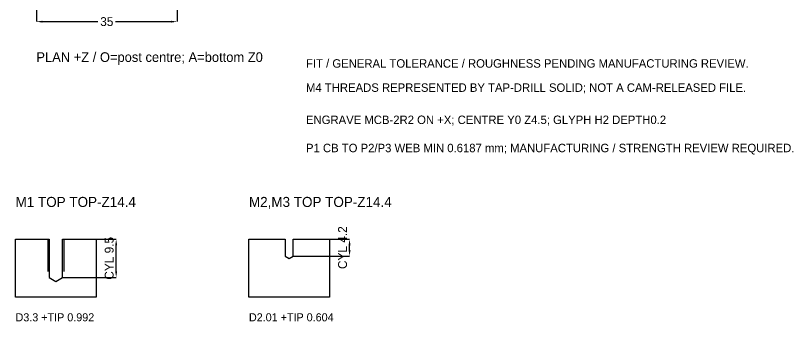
# Model space of a CAD drawing. Header units: millimetres. Extents: x -139 to 171, y -162 to 96.
# Drawn here: x -22.7 to 170.6, y -148.1 to -72.2 of the extents above; entities that cross this region are included whole.
import ezdxf

# ---------------------------------------------------------------- set-up
doc = ezdxf.new("R2010")
doc.units = ezdxf.units.MM
for name, color, linetype in [('DIMENSIONS', 3, 'CONTINUOUS'), ('NOTES', 7, 'CONTINUOUS'), ('SECTION', 7, 'CONTINUOUS')]:
    doc.layers.add(name, color=color, linetype=linetype)
doc.dimstyles.get("Standard").update_dxf_attribs({"dimtxt": 2.5, "dimasz": 2.5, "dimexe": 1.25, "dimexo": 0.625, "dimtad": 1, "dimcen": 2.5, "dimazin": 3, "dimtfac": 1, "dimtmove": 0, "dimatfit": 3})

# ---------------------------------------------------------------- blocks, each defined once
blk = doc.blocks.new('_CLOSEDFILLED')
at = {"color": 0, "linetype": 'BYBLOCK'}
blk.add_solid([(-1, 0.16), (0, 0), (-1, -0.16)], dxfattribs=at)
blk = doc.blocks.new('*D1')
for p, q in [((-17.5, -63.67), (-17.5, -73.67)), ((17.5, -63.67), (17.5, -73.67)), ((-16, -73.67), (-2.2, -73.67)), ((2.2, -73.67), (16, -73.67))]:
    blk.add_line(p, q)
at = {"layer": 'Defpoints'}
for p in [(-17.5, -63.67), (17.5, -63.67), (-17.5, -73.67)]:
    blk.add_point(p, dxfattribs=at)
at = {"layer": 'DIMENSIONS', "xscale": 1.5, "yscale": 1.5, "rotation": 180}
blk.add_blockref('_CLOSEDFILLED', (-17.5, -73.67), dxfattribs=at)
at = {"layer": 'DIMENSIONS', "xscale": 1.5, "yscale": 1.5}
blk.add_blockref('_CLOSEDFILLED', (17.5, -73.67), dxfattribs=at)
at = {"layer": 'DIMENSIONS', "insert": (0, -73.67), "char_height": 2.2, "attachment_point": 5}
blk.add_mtext('35', dxfattribs=at)
blk = doc.blocks.new('*D12')
for p, q in [((-11.02, -127.7), (2.33, -127.7)), ((2.33, -135.7), (2.33, -129.2)), ((-11.02, -137.2), (2.33, -137.2))]:
    blk.add_line(p, q)
at = {"layer": 'Defpoints'}
for p in [(-11.02, -127.7), (-11.02, -137.2), (2.33, -137.2)]:
    blk.add_point(p, dxfattribs=at)
at = {"layer": 'DIMENSIONS', "xscale": 1.5, "yscale": 1.5}
for p, rotation in [((2.33, -127.7), 90), ((2.33, -137.2), 270)]:
    blk.add_blockref('_CLOSEDFILLED', p, dxfattribs=dict(at, rotation=rotation))
at = {"layer": 'DIMENSIONS', "insert": (0.6, -132.45), "char_height": 2.2, "attachment_point": 5, "rotation": 90}
blk.add_mtext('CYL 9.5', dxfattribs=at)
blk = doc.blocks.new('*D13')
for p, q in [((46.33, -127.7), (60.33, -127.7)), ((60.33, -130.4), (60.33, -129.2)), ((46.33, -131.9), (60.33, -131.9))]:
    blk.add_line(p, q)
at = {"layer": 'Defpoints'}
for p in [(46.33, -127.7), (46.33, -131.9), (60.33, -131.9)]:
    blk.add_point(p, dxfattribs=at)
at = {"layer": 'DIMENSIONS', "xscale": 1.5, "yscale": 1.5}
for p, rotation in [((60.33, -127.7), 90), ((60.33, -131.9), 270)]:
    blk.add_blockref('_CLOSEDFILLED', p, dxfattribs=dict(at, rotation=rotation))
at = {"layer": 'DIMENSIONS', "insert": (58.6, -129.8), "char_height": 2.2, "attachment_point": 5, "rotation": 90}
blk.add_mtext('CYL 4.2', dxfattribs=at)

msp = doc.modelspace()

# ---------------------------------------------------------------- linework, layer by layer
at = {"layer": 'SECTION'}
for p, q in [((-14.67376, -127.7), (-14.67376, -135.7)), ((-10.67376, -127.7), (-10.67376, -135.7))]:
    msp.add_line(p, q, dxfattribs=at)
for points in [[(-2.67376, -127.7), (-2.67376, -142.1), (-22.67376, -142.1), (-22.67376, -127.7), (-14.32376, -127.7), (-14.32376, -137.2), (-12.67376, -138.192), (-11.02376, -137.2), (-11.02376, -127.7)], [(55.32624, -127.7), (55.32624, -142.1), (35.32624, -142.1), (35.32624, -127.7), (44.32124, -127.7), (44.32124, -131.9), (45.32624, -132.504), (46.33124, -131.9), (46.33124, -127.7)]]:
    msp.add_lwpolyline(points, close=True, dxfattribs=at)

# ---------------------------------------------------------------- texts
at = {"layer": 'NOTES'}
for s, height, p in [('PLAN +Z / O=post centre; A=bottom Z0', 2.4, (-17.5, -83.67376)), ('FIT / GENERAL TOLERANCE / ROUGHNESS PENDING MANUFACTURING REVIEW.', 2.1, (49.5, -85.1)), ('M4 THREADS REPRESENTED BY TAP-DRILL SOLID; NOT A CAM-RELEASED FILE.', 2.1, (49.5, -91.1)), ('ENGRAVE MCB-2R2 ON +X; CENTRE Y0 Z4.5; GLYPH H2 DEPTH0.2', 2.1, (49.5, -99.1)), ('P1 CB TO P2/P3 WEB MIN 0.6187 mm; MANUFACTURING / STRENGTH REVIEW REQUIRED.', 2.1, (49.5, -106.1)), ('M1 TOP TOP-Z14.4', 2.5, (-22.67376, -119.7)), ('M2,M3 TOP TOP-Z14.4', 2.5, (35.32624, -119.7)), ('D3.3 +TIP 0.992', 2, (-22.67376, -148.1)), ('D2.01 +TIP 0.604', 2, (35.32624, -148.1))]:
    msp.add_text(s, height=height, dxfattribs=at).set_placement(p)

# ---------------------------------------------------------------- dimensions: what is measured, and where the dimension line sits
at = {"layer": 'DIMENSIONS'}
dim = msp.add_linear_dim(base=(-17.5, -73.67376), p1=(-17.5, -63.67376), p2=(17.5, -63.67376), dimstyle='Standard', override={"dimtxt": 2.2, "dimasz": 1.5, "dimdec": 4, "dimdsep": 46}, dxfattribs=at)
dim.commit()
dim.dimension.update_dxf_attribs({"geometry": '*D1', "text_midpoint": (0, -73.67376)})
for base, p1, p2, text, picture, middle in [((60.32624, -131.9), (46.33124, -131.9), (46.33124, -127.7), 'CYL 4.2', '*D13', (58.60124, -129.8)), ((2.32624, -137.2), (-11.02376, -137.2), (-11.02376, -127.7), 'CYL 9.5', '*D12', (0.60124, -132.45))]:
    dim = msp.add_linear_dim(base=base, p1=p1, p2=p2, angle=90, text=text, dimstyle='Standard', override={"dimtxt": 2.2, "dimasz": 1.5, "dimdec": 4, "dimdsep": 46}, dxfattribs=at)
    dim.commit()
    dim.dimension.update_dxf_attribs({"geometry": picture, "text_midpoint": middle})

doc.saveas('drawing.dxf')
